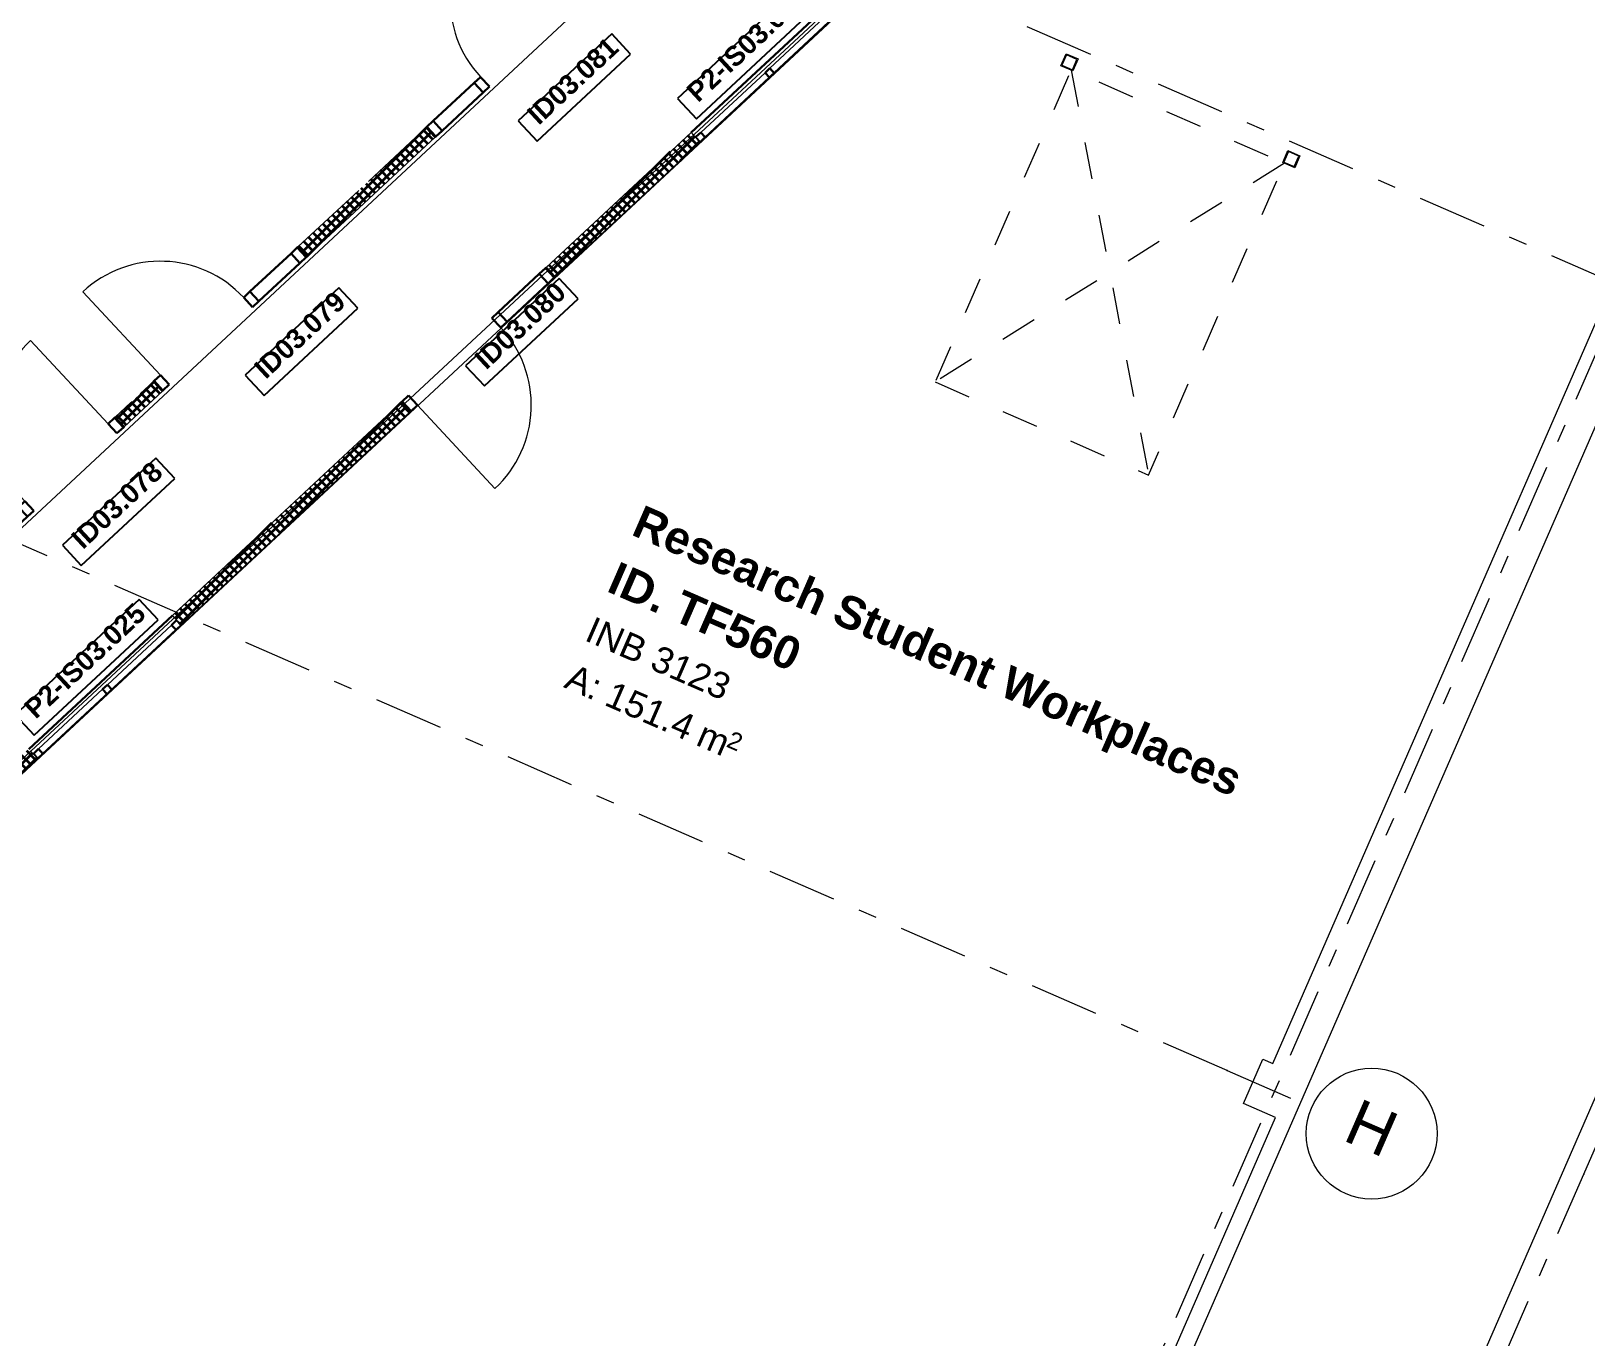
# Model space of a CAD drawing. Header units: millimetres. Extents: x -35034 to 431752, y -71616 to 25069.
# Drawn here: x -16224 to -4337, y -28313 to -18333 of the extents above; entities that cross this region are included whole.
import ezdxf
from ezdxf.enums import TextEntityAlignment as Align

# ---------------------------------------------------------------- set-up
doc = ezdxf.new("R2010")
doc.units = ezdxf.units.MM
doc.header["$MEASUREMENT"] = 0
doc.linetypes.add('Dashed', pattern=[564.444447, 282.222223, -282.222223])
doc.linetypes.add('Double Dashed', pattern=[1093.611073, 529.166651, -211.666656, 141.111112, -211.666656])
for name, color, linetype, lineweight in [('0_Pen_No__1', 7, 'Continuous', 13), ('COLUMN.IFC Import_Pen_No__2', 8, 'Continuous', 15), ('New_A-25-M_Wall_Int_Pen_No__1', 7, 'Continuous', 13), ('New_A-25-M_Wall_Int_Pen_No__155', 5, 'Continuous', 35), ('New_A-95-P_Drawing_Pen_No__1', 7, 'Continuous', 13), ('New_ArchiCAD Door Markers_Pen_No__1', 7, 'Continuous', 13), ('New_ArchiCAD Door Markers_Pen_No__5', 7, 'Continuous', 25), ('New_ArchiCAD Doors_Pen_No__1', 7, 'Continuous', 13), ('New_ArchiCAD Window Markers_Pen_No__1', 7, 'Continuous', 13), ('New_ArchiCAD Window Markers_Pen_No__5', 7, 'Continuous', 25), ('New_ArchiCAD Windows_Pen_No__1', 7, 'Continuous', 13), ('New_ArchiCAD Windows_Pen_No__83', 8, 'Continuous', 20), ('New_ArchiCAD Zone Stamps_Pen_No__6', 7, 'Continuous', 35)]:
    doc.layers.add(name, color=color, linetype=linetype, lineweight=lineweight)
for name, color, linetype in [('COLUMN.IFC Import', 7, 'Continuous'), ('New_A-05-M_Gross_Int_Circulation', 7, 'Continuous'), ('New_A-15-MG_Structural_Grid_Phase_2', 7, 'Continuous'), ('New_A-25-M_Wall_Int', 7, 'Continuous'), ('New_A-35-M_FFE-Zone', 7, 'Continuous'), ('New_ArchiCAD Door Markers', 7, 'Continuous'), ('New_ArchiCAD Doors', 7, 'Continuous'), ('New_ArchiCAD Window Markers', 7, 'Continuous'), ('New_ArchiCAD Windows', 7, 'Continuous')]:
    doc.layers.add(name, color=color, linetype=linetype)
for name, color, linetype, lineweight, true_color in [('New_A-05-M_Gross_Int_Circulation_Pen_No__74', 7, 'Continuous', 20, 0x606060), ('New_A-15-MG_Structural_Grid_Phase_2_Pen_No__222', 7, 'Continuous', 13, 0x65af33), ('New_A-35-M_FFE-Zone_Pen_No__74', 7, 'Continuous', 20, 0x606060), ('New_ArchiCAD Doors_Pen_No__43', 7, 'Continuous', 30, 0x444444), ('New_ArchiCAD Doors_Pen_No__63', 7, 'Continuous', 20, 0x606060), ('New_ArchiCAD Windows_Pen_No__23', 7, 'Continuous', 30, 0x2a2a2a), ('New_ArchiCAD Windows_Pen_No__43', 7, 'Continuous', 30, 0x444444)]:
    doc.layers.add(name, color=color, linetype=linetype, lineweight=lineweight, true_color=true_color)
doc.styles.add('GENERATED_STYLE_1', font='')
doc.styles.add('GENERATED_STYLE_2', font='')
doc.styles.add('GENERATED_STYLE_3', font='')
doc.styles.add('GENERATED_STYLE_4', font='')
doc.styles.get('GENERATED_STYLE_1').set_extended_font_data('Swis721 BT', bold=True)
doc.styles.get('GENERATED_STYLE_2').set_extended_font_data('Arial', bold=True)
doc.styles.get('GENERATED_STYLE_3').set_extended_font_data('Arial')
doc.styles.get('GENERATED_STYLE_4').set_extended_font_data('Swis721 BT')
pattern_1 = [(45, (0, 0), (-35.35534, 35.35534), []), (135, (0, 0), (35.35534, 35.35534), [])]

# ---------------------------------------------------------------- blocks, each defined once
blk = doc.blocks.new('Corridor 02-Third_INB 3152_2_3', base_point=(-27291, -30973))
at = {"layer": 'New_A-05-M_Gross_Int_Circulation_Pen_No__74', "linetype": 'Continuous'}
for p, q in [((-6645, -13146), (-25293, -30497)), ((-24435, -31465), (-5755, -14103)), ((-3879, -20465), (-7515, -28803)), ((-6756, -32192), (-4117, -26141))]:
    blk.add_line(p, q, dxfattribs=at)
at = {"layer": 'New_ArchiCAD Zone Stamps_Pen_No__6'}
for tag, height, style, p in [('ROOM_NAME', 250, 'GENERATED_STYLE_2', (-28124, -29414)), ('zoneNameLine2', 250, 'GENERATED_STYLE_2', (-28312, -29846)), ('ROOM_NUMBER', 200, 'GENERATED_STYLE_3', (-28501, -30267)), ('measuredAreaCode', 200, 'GENERATED_STYLE_3', (-28658, -30627)), ('ROOM_HOLES_PRM', 200, 'GENERATED_STYLE_3', (-28350, -30761)), ('DUMMY_649', 200, 'GENERATED_STYLE_3', (-27721, -31035)), ('DUMMY_650', 133, 'GENERATED_STYLE_3', (-27442, -31142))]:
    blk.add_attdef(tag, text='', height=height, rotation=336.4404, dxfattribs=dict(at, style=style)).set_placement(p, align=Align.TOP_LEFT)
blk = doc.blocks.new('Research Student Workplaces_INB 3123_7_3', base_point=(-9745, -23931))
at = {"layer": 'New_A-35-M_FFE-Zone_Pen_No__74', "linetype": 'Continuous'}
for p, q in [((-4316, -12866), (-20194, -27641)), ((-6731, -26224), (-4198, -20415)), ((-6954, -26529), (-6807, -26191)), ((-6807, -26191), (-6731, -26224)), ((-6710, -26636), (-6954, -26529)), ((-9233, -32421), (-6710, -26636))]:
    blk.add_line(p, q, dxfattribs=at)
at = {"layer": 'New_ArchiCAD Zone Stamps_Pen_No__6'}
for tag, height, style, p in [('ROOM_NAME', 250, 'GENERATED_STYLE_2', (-11545, -21950)), ('zoneNameLine2', 250, 'GENERATED_STYLE_2', (-11734, -22382)), ('ROOM_NUMBER', 200, 'GENERATED_STYLE_3', (-11922, -22803)), ('measuredAreaCode', 200, 'GENERATED_STYLE_3', (-12079, -23163)), ('DUMMY_649', 200, 'GENERATED_STYLE_3', (-11772, -23297)), ('DUMMY_650', 200, 'GENERATED_STYLE_3', (-11142, -23571)), ('DUMMY_651', 133, 'GENERATED_STYLE_3', (-10863, -23678))]:
    blk.add_attdef(tag, text='', height=height, rotation=336.4404, dxfattribs=dict(at, style=style)).set_placement(p, align=Align.TOP_LEFT)
blk = doc.blocks.new('Window Stamp 18[19]_3', base_point=(-15625, -23384))
at = {"layer": 'New_ArchiCAD Window Markers_Pen_No__5', "linetype": 'Continuous'}
for p, q in [((-15397, -22678), (-16345, -23560)), ((-15253, -22833), (-15397, -22678)), ((-16201, -23715), (-15253, -22833)), ((-16201, -23715), (-15253, -22833)), ((-16345, -23560), (-16201, -23715))]:
    blk.add_line(p, q, dxfattribs=at)
at = {"layer": 'New_ArchiCAD Window Markers_Pen_No__1', "style": 'GENERATED_STYLE_1'}
blk.add_attdef('AC_WIDO_ID', text='', height=150, rotation=42.9396, dxfattribs=at).set_placement((-16158, -23630), align=Align.BOTTOM_LEFT)
blk = doc.blocks.new('Horizontal Multi-Sash Window 19[8]_3')
at = {"layer": 'New_ArchiCAD Windows_Pen_No__1', "linetype": 'Continuous'}
for p, q in [((-15101, -22846), (-15110, -22836)), ((-15088, -22860), (-15101, -22846)), ((-15086, -22862), (-15088, -22860)), ((-15076, -22873), (-15086, -22862)), ((-16199, -23867), (-16208, -23858)), ((-16186, -23881), (-16199, -23867)), ((-16184, -23884), (-16186, -23881)), ((-16174, -23895), (-16184, -23884))]:
    blk.add_line(p, q, dxfattribs=at)
at = {"layer": 'New_ArchiCAD Windows_Pen_No__23', "linetype": 'Continuous'}
for p, q in [((-16242, -23821), (-15144, -22799)), ((-16174, -23895), (-15076, -22873))]:
    blk.add_line(p, q, dxfattribs=at)
at = {"layer": 'New_ArchiCAD Windows_Pen_No__43', "linetype": 'Continuous'}
for p, q in [((-15150, -22874), (-15114, -22839)), ((-15116, -22910), (-15150, -22874)), ((-15079, -22876), (-15116, -22910)), ((-15114, -22839), (-15110, -22836)), ((-15076, -22873), (-15079, -22876)), ((-15677, -23364), (-15659, -23347)), ((-15643, -23401), (-15677, -23364)), ((-15659, -23347), (-15641, -23330)), ((-15625, -23384), (-15643, -23401)), ((-15641, -23330), (-15607, -23367)), ((-15607, -23367), (-15625, -23384)), ((-16208, -23858), (-16204, -23855)), ((-16204, -23855), (-16168, -23820)), ((-16170, -23891), (-16174, -23895)), ((-16134, -23857), (-16170, -23891)), ((-16168, -23820), (-16134, -23857))]:
    blk.add_line(p, q, dxfattribs=at)
at = {"layer": 'New_ArchiCAD Windows_Pen_No__83', "linetype": 'Continuous'}
for p, q in [((-15641, -23330), (-15150, -22874)), ((-15116, -22910), (-15607, -23367)), ((-15079, -22876), (-15114, -22839)), ((-16168, -23820), (-15677, -23364)), ((-15643, -23401), (-16134, -23857)), ((-16170, -23891), (-16204, -23855))]:
    blk.add_line(p, q, dxfattribs=at)
at = {"layer": 'New_ArchiCAD Window Markers'}
ref = blk.add_blockref('Window Stamp 18[19]_3', (-15625, -23384), dxfattribs=at)
ref.add_attrib('AC_WIDO_ID', 'P2-IS03.025', dxfattribs={"layer": 'New_ArchiCAD Window Markers_Pen_No__1', "color": 7, "height": 150, "rotation": 42.9396, "style": 'GENERATED_STYLE_1'}).set_placement((-16158, -23630), align=Align.BOTTOM_LEFT)
blk = doc.blocks.new('Window Stamp 18[20]_3', base_point=(-10561, -18671))
at = {"layer": 'New_ArchiCAD Window Markers_Pen_No__5', "linetype": 'Continuous'}
for p, q in [((-10333, -17966), (-11282, -18848)), ((-10189, -18121), (-10333, -17966)), ((-11137, -19003), (-10189, -18121)), ((-11137, -19003), (-10189, -18121)), ((-11282, -18848), (-11137, -19003))]:
    blk.add_line(p, q, dxfattribs=at)
at = {"layer": 'New_ArchiCAD Window Markers_Pen_No__1', "style": 'GENERATED_STYLE_1'}
blk.add_attdef('AC_WIDO_ID', text='', height=150, rotation=42.9396, dxfattribs=at).set_placement((-11094, -18918), align=Align.BOTTOM_LEFT)
blk = doc.blocks.new('Horizontal Multi-Sash Window 19[9]_3')
at = {"layer": 'New_ArchiCAD Windows_Pen_No__1', "linetype": 'Continuous'}
for p, q in [((-10037, -18133), (-10046, -18124)), ((-10024, -18147), (-10037, -18133)), ((-10022, -18150), (-10024, -18147)), ((-10012, -18161), (-10022, -18150)), ((-11135, -19155), (-11144, -19146)), ((-11122, -19169), (-11135, -19155)), ((-11120, -19171), (-11122, -19169)), ((-11110, -19182), (-11120, -19171))]:
    blk.add_line(p, q, dxfattribs=at)
at = {"layer": 'New_ArchiCAD Windows_Pen_No__23', "linetype": 'Continuous'}
for p, q in [((-10080, -18087), (-11178, -19109)), ((-10012, -18161), (-11110, -19182))]:
    blk.add_line(p, q, dxfattribs=at)
at = {"layer": 'New_ArchiCAD Windows_Pen_No__43', "linetype": 'Continuous'}
for p, q in [((-10050, -18127), (-10086, -18161)), ((-10086, -18161), (-10052, -18198)), ((-10052, -18198), (-10016, -18164)), ((-10046, -18124), (-10050, -18127)), ((-10016, -18164), (-10012, -18161)), ((-10595, -18635), (-10613, -18652)), ((-10613, -18652), (-10579, -18689)), ((-10577, -18618), (-10595, -18635)), ((-10543, -18654), (-10577, -18618)), ((-10561, -18671), (-10543, -18654)), ((-10579, -18689), (-10561, -18671)), ((-11104, -19108), (-11141, -19142)), ((-11070, -19145), (-11104, -19108)), ((-11141, -19142), (-11144, -19146)), ((-11110, -19182), (-11106, -19179)), ((-11106, -19179), (-11070, -19145))]:
    blk.add_line(p, q, dxfattribs=at)
at = {"layer": 'New_ArchiCAD Windows_Pen_No__83', "linetype": 'Continuous'}
for p, q in [((-10086, -18161), (-10577, -18618)), ((-10016, -18164), (-10050, -18127)), ((-10543, -18654), (-10052, -18198)), ((-10613, -18652), (-11104, -19108)), ((-11070, -19145), (-10579, -18689)), ((-11106, -19179), (-11141, -19142))]:
    blk.add_line(p, q, dxfattribs=at)
at = {"layer": 'New_ArchiCAD Window Markers'}
ref = blk.add_blockref('Window Stamp 18[20]_3', (-10561, -18671), dxfattribs=at)
ref.add_attrib('AC_WIDO_ID', 'P2-IS03.017', dxfattribs={"layer": 'New_ArchiCAD Window Markers_Pen_No__1', "color": 7, "height": 150, "rotation": 42.9396, "style": 'GENERATED_STYLE_1'}).set_placement((-11094, -18918), align=Align.BOTTOM_LEFT)
blk = doc.blocks.new('Door Stamp 17[22]_3', base_point=(-12771, -20728))
at = {"layer": 'New_ArchiCAD Door Markers_Pen_No__5', "linetype": 'Continuous'}
for p, q in [((-12186, -20225), (-12902, -20891)), ((-12042, -20380), (-12186, -20225)), ((-12758, -21046), (-12042, -20380)), ((-12758, -21046), (-12042, -20380)), ((-12902, -20891), (-12758, -21046))]:
    blk.add_line(p, q, dxfattribs=at)
at = {"layer": 'New_ArchiCAD Door Markers_Pen_No__1', "style": 'GENERATED_STYLE_1'}
blk.add_attdef('AC_WIDO_ID', text='', height=150, rotation=42.9396, dxfattribs=at).set_placement((-12714, -20961), align=Align.BOTTOM_LEFT)
blk = doc.blocks.new('Door with Sidelight on Side 2 19[18]_3')
at = {"layer": 'New_ArchiCAD Doors_Pen_No__1', "linetype": 'Continuous'}
for p, q in [((-12276, -20151), (-12287, -20141)), ((-12274, -20154), (-12276, -20151)), ((-12261, -20168), (-12274, -20154)), ((-12244, -20187), (-12261, -20168)), ((-12231, -20201), (-12244, -20187)), ((-12229, -20203), (-12231, -20201)), ((-12218, -20214), (-12229, -20203)), ((-13382, -21180), (-13392, -21169)), ((-13380, -21182), (-13382, -21180)), ((-13366, -21197), (-13380, -21182)), ((-13349, -21215), (-13366, -21197)), ((-13336, -21229), (-13349, -21215)), ((-13334, -21231), (-13336, -21229)), ((-13324, -21242), (-13334, -21231))]:
    blk.add_line(p, q, dxfattribs=at)
at = {"layer": 'New_ArchiCAD Doors_Pen_No__43', "linetype": 'Continuous'}
for p, q in [((-12340, -20190), (-12653, -20482)), ((-12292, -20145), (-12340, -20190)), ((-12272, -20263), (-12340, -20190)), ((-12340, -20190), (-12272, -20263)), ((-12292, -20145), (-12287, -20141)), ((-12224, -20218), (-12292, -20145)), ((-12218, -20214), (-12287, -20141)), ((-12585, -20555), (-12272, -20263)), ((-12272, -20263), (-12224, -20218)), ((-12224, -20218), (-12218, -20214)), ((-12653, -20482), (-12702, -20527)), ((-12702, -20527), (-12633, -20600)), ((-12653, -20482), (-12585, -20555)), ((-12585, -20555), (-12653, -20482)), ((-12633, -20600), (-12585, -20555)), ((-13339, -21119), (-13387, -21164)), ((-13270, -21193), (-13339, -21119)), ((-13387, -21164), (-13392, -21169)), ((-13324, -21242), (-13392, -21169)), ((-13387, -21164), (-13319, -21238)), ((-13319, -21238), (-13324, -21242)), ((-13319, -21238), (-13270, -21193))]:
    blk.add_line(p, q, dxfattribs=at)
at = {"layer": 'New_ArchiCAD Doors_Pen_No__63', "linetype": 'Continuous'}
blk.add_line((-13270, -21193), (-12678, -21830), dxfattribs=at)
blk.add_arc((-13270, -21193), 870, 312.9396, 42.9396, dxfattribs=at)
at = {"layer": 'New_ArchiCAD Door Markers'}
ref = blk.add_blockref('Door Stamp 17[22]_3', (-12771, -20728), dxfattribs=at)
ref.add_attrib('AC_WIDO_ID', 'ID03.080', dxfattribs={"layer": 'New_ArchiCAD Door Markers_Pen_No__1', "color": 7, "height": 150, "rotation": 42.9396, "style": 'GENERATED_STYLE_1'}).set_placement((-12714, -20961), align=Align.BOTTOM_LEFT)
blk = doc.blocks.new('Wall_120_3', base_point=(-1115, -9882))
at = {"layer": 'New_A-25-M_Wall_Int_Pen_No__155', "linetype": 'Continuous'}
h = blk.add_hatch(dxfattribs=at)
h.set_pattern_fill('Grid_5x5_Diagonal_0003', color=256, style=0, pattern_type=2)
h.set_pattern_definition(pattern_1)
h.paths.add_polyline_path([(-11178, -19109), (-12287, -20141), (-12276, -20151), (-12274, -20154), (-12261, -20168), (-12244, -20187), (-12231, -20201), (-12229, -20203), (-12218, -20214), (-11110, -19182), (-11120, -19171), (-11122, -19169), (-11135, -19155), (-11144, -19146), (-11152, -19137), (-11166, -19122), (-11168, -19120)])
h = blk.add_hatch(dxfattribs=at)
h.set_pattern_fill('Grid_5x5_Diagonal_0003', color=256, style=0, pattern_type=2)
h.set_pattern_definition(pattern_1)
h.paths.add_polyline_path([(-15144, -22799), (-15134, -22810), (-15132, -22813), (-15118, -22827), (-15110, -22836), (-15101, -22846), (-15088, -22860), (-15086, -22862), (-15076, -22873), (-13324, -21242), (-13334, -21231), (-13336, -21229), (-13349, -21215), (-13366, -21197), (-13380, -21182), (-13382, -21180), (-13392, -21169)])
h = blk.add_hatch(dxfattribs=at)
h.set_pattern_fill('Grid_5x5_Diagonal_0003', color=256, style=0, pattern_type=2)
h.set_pattern_definition(pattern_1)
h.paths.add_polyline_path([(-16242, -23821), (-17595, -25081), (-17585, -25092), (-17583, -25094), (-17569, -25108), (-17561, -25117), (-17552, -25127), (-17539, -25141), (-17537, -25143), (-17527, -25154), (-16174, -23895), (-16184, -23884), (-16186, -23881), (-16199, -23867), (-16208, -23858), (-16216, -23849), (-16230, -23834), (-16232, -23832)])
at = {"layer": 'New_A-25-M_Wall_Int_Pen_No__1', "linetype": 'Continuous'}
for p, q in [((-11168, -19120), (-11178, -19109)), ((-11166, -19122), (-11168, -19120)), ((-11152, -19137), (-11166, -19122)), ((-11144, -19146), (-11152, -19137)), ((-11135, -19155), (-11144, -19146)), ((-11122, -19169), (-11135, -19155)), ((-11120, -19171), (-11122, -19169)), ((-11110, -19182), (-11120, -19171)), ((-12276, -20151), (-12287, -20141)), ((-12274, -20154), (-12276, -20151)), ((-12261, -20168), (-12274, -20154)), ((-12244, -20187), (-12261, -20168)), ((-12231, -20201), (-12244, -20187)), ((-12229, -20203), (-12231, -20201)), ((-12218, -20214), (-12229, -20203)), ((-13382, -21180), (-13392, -21169)), ((-13380, -21182), (-13382, -21180)), ((-13366, -21197), (-13380, -21182)), ((-13349, -21215), (-13366, -21197)), ((-13336, -21229), (-13349, -21215)), ((-13334, -21231), (-13336, -21229)), ((-13324, -21242), (-13334, -21231)), ((-15134, -22810), (-15144, -22799)), ((-15132, -22813), (-15134, -22810)), ((-15118, -22827), (-15132, -22813)), ((-15110, -22836), (-15118, -22827)), ((-15101, -22846), (-15110, -22836)), ((-15088, -22860), (-15101, -22846)), ((-15086, -22862), (-15088, -22860)), ((-15076, -22873), (-15086, -22862)), ((-16216, -23849), (-16230, -23834)), ((-16208, -23858), (-16216, -23849)), ((-16199, -23867), (-16208, -23858)), ((-16186, -23881), (-16199, -23867)), ((-16184, -23884), (-16186, -23881)), ((-16174, -23895), (-16184, -23884))]:
    blk.add_line(p, q, dxfattribs=at)
at = {"layer": 'New_A-25-M_Wall_Int_Pen_No__1', "linetype": 'Continuous', "flags": 128}
for points in [[(-11178, -19109), (-12287, -20141)], [(-12218, -20214), (-11110, -19182)], [(-13392, -21169), (-15144, -22799)], [(-15076, -22873), (-13324, -21242)], [(-17527, -25154), (-16174, -23895)]]:
    blk.add_lwpolyline(points, dxfattribs=at)
at = {"layer": 'New_ArchiCAD Doors', "color": 251, "linetype": 'Continuous', "lineweight": 20, "true_color": 0x606060}
blk.add_blockref('Door with Sidelight on Side 2 19[18]_3', (0, 0), dxfattribs=at)
at = {"layer": 'New_ArchiCAD Windows', "color": 251, "linetype": 'Continuous', "lineweight": 20, "true_color": 0x606060}
for name in ['Horizontal Multi-Sash Window 19[9]_3', 'Horizontal Multi-Sash Window 19[8]_3']:
    blk.add_blockref(name, (0, 0), dxfattribs=at)
blk = doc.blocks.new('Door Stamp 17[27]_3', base_point=(-16135, -21798))
at = {"layer": 'New_ArchiCAD Door Markers_Pen_No__5', "linetype": 'Continuous'}
for p, q in [((-15270, -21597), (-15985, -22263)), ((-15126, -21752), (-15270, -21597)), ((-15841, -22418), (-15126, -21752)), ((-15841, -22418), (-15126, -21752)), ((-15985, -22263), (-15841, -22418))]:
    blk.add_line(p, q, dxfattribs=at)
at = {"layer": 'New_ArchiCAD Door Markers_Pen_No__1', "style": 'GENERATED_STYLE_1'}
blk.add_attdef('AC_WIDO_ID', text='', height=150, rotation=42.9385, dxfattribs=at).set_placement((-15798, -22333), align=Align.BOTTOM_LEFT)
blk = doc.blocks.new('Door with Sidelight on Side 2 19[23]_3')
at = {"layer": 'New_ArchiCAD Doors_Pen_No__1', "linetype": 'Continuous'}
for p, q in [((-15582, -21284), (-15572, -21295)), ((-15572, -21295), (-15570, -21297)), ((-15570, -21297), (-15557, -21311)), ((-15557, -21311), (-15540, -21329)), ((-15540, -21329), (-15526, -21344)), ((-15526, -21344), (-15524, -21346)), ((-15524, -21346), (-15514, -21357)), ((-16688, -22313), (-16677, -22324)), ((-16677, -22324), (-16675, -22326)), ((-16675, -22326), (-16662, -22340)), ((-16662, -22340), (-16645, -22358)), ((-16645, -22358), (-16632, -22373)), ((-16632, -22373), (-16630, -22375)), ((-16630, -22375), (-16620, -22386))]:
    blk.add_line(p, q, dxfattribs=at)
at = {"layer": 'New_ArchiCAD Doors_Pen_No__43', "linetype": 'Continuous'}
for p, q in [((-15587, -21289), (-15636, -21334)), ((-15636, -21334), (-15568, -21407)), ((-15587, -21289), (-15582, -21284)), ((-15519, -21362), (-15587, -21289)), ((-15582, -21284), (-15514, -21357)), ((-15568, -21407), (-15519, -21362)), ((-15519, -21362), (-15514, -21357)), ((-16321, -21971), (-16634, -22263)), ((-16273, -21926), (-16321, -21971)), ((-16253, -22044), (-16321, -21971)), ((-16321, -21971), (-16253, -22044)), ((-16204, -22000), (-16273, -21926)), ((-16566, -22336), (-16253, -22044)), ((-16253, -22044), (-16204, -22000)), ((-16683, -22308), (-16688, -22313)), ((-16688, -22313), (-16620, -22386)), ((-16634, -22263), (-16683, -22308)), ((-16683, -22308), (-16614, -22381)), ((-16634, -22263), (-16566, -22336)), ((-16566, -22336), (-16634, -22263)), ((-16614, -22381), (-16566, -22336)), ((-16614, -22381), (-16620, -22386))]:
    blk.add_line(p, q, dxfattribs=at)
at = {"layer": 'New_ArchiCAD Doors_Pen_No__63', "linetype": 'Continuous'}
blk.add_line((-15636, -21334), (-16228, -20697), dxfattribs=at)
blk.add_arc((-15636, -21334), 870, 132.9385, 222.9385, dxfattribs=at)
at = {"layer": 'New_ArchiCAD Door Markers'}
ref = blk.add_blockref('Door Stamp 17[27]_3', (-16135, -21798), dxfattribs=at)
ref.add_attrib('AC_WIDO_ID', 'ID03.078', dxfattribs={"layer": 'New_ArchiCAD Door Markers_Pen_No__1', "color": 7, "height": 150, "rotation": 42.9385, "style": 'GENERATED_STYLE_1'}).set_placement((-15798, -22333), align=Align.BOTTOM_LEFT)
blk = doc.blocks.new('Door Stamp 17[28]_3', base_point=(-14737, -20497))
at = {"layer": 'New_ArchiCAD Door Markers_Pen_No__5', "linetype": 'Continuous'}
for p, q in [((-13872, -20296), (-14587, -20962)), ((-13727, -20451), (-13872, -20296)), ((-14443, -21117), (-13727, -20451)), ((-14443, -21117), (-13727, -20451)), ((-14587, -20962), (-14443, -21117))]:
    blk.add_line(p, q, dxfattribs=at)
at = {"layer": 'New_ArchiCAD Door Markers_Pen_No__1', "style": 'GENERATED_STYLE_1'}
blk.add_attdef('AC_WIDO_ID', text='', height=150, rotation=42.9385, dxfattribs=at).set_placement((-14400, -21032), align=Align.BOTTOM_LEFT)
blk = doc.blocks.new('Door with Sidelight on Side 2 19[24]_3')
at = {"layer": 'New_ArchiCAD Doors_Pen_No__1', "linetype": 'Continuous'}
for p, q in [((-14184, -19983), (-14174, -19994)), ((-14174, -19994), (-14172, -19996)), ((-14172, -19996), (-14159, -20010)), ((-14159, -20010), (-14142, -20028)), ((-14142, -20028), (-14128, -20043)), ((-14128, -20043), (-14126, -20045)), ((-14126, -20045), (-14116, -20056)), ((-15289, -21012), (-15279, -21023)), ((-15279, -21023), (-15277, -21025)), ((-15277, -21025), (-15264, -21039)), ((-15264, -21039), (-15247, -21057)), ((-15247, -21057), (-15234, -21072)), ((-15234, -21072), (-15232, -21074)), ((-15232, -21074), (-15221, -21085))]:
    blk.add_line(p, q, dxfattribs=at)
at = {"layer": 'New_ArchiCAD Doors_Pen_No__43', "linetype": 'Continuous'}
for p, q in [((-14551, -20324), (-14237, -20033)), ((-14237, -20033), (-14189, -19988)), ((-14237, -20033), (-14169, -20106)), ((-14169, -20106), (-14237, -20033)), ((-14189, -19988), (-14184, -19983)), ((-14189, -19988), (-14121, -20061)), ((-14184, -19983), (-14116, -20056)), ((-14121, -20061), (-14169, -20106)), ((-14121, -20061), (-14116, -20056)), ((-14169, -20106), (-14483, -20397)), ((-14599, -20369), (-14551, -20324)), ((-14483, -20397), (-14551, -20324)), ((-14551, -20324), (-14483, -20397)), ((-14531, -20442), (-14599, -20369)), ((-14483, -20397), (-14531, -20442)), ((-15284, -21007), (-15289, -21012)), ((-15289, -21012), (-15221, -21085)), ((-15284, -21007), (-15236, -20962)), ((-15216, -21080), (-15284, -21007)), ((-15236, -20962), (-15168, -21035)), ((-15168, -21035), (-15216, -21080)), ((-15216, -21080), (-15221, -21085))]:
    blk.add_line(p, q, dxfattribs=at)
at = {"layer": 'New_ArchiCAD Doors_Pen_No__63', "linetype": 'Continuous'}
blk.add_line((-15236, -20962), (-15829, -20325), dxfattribs=at)
blk.add_arc((-15236, -20962), 870, 42.9385, 132.9385, dxfattribs=at)
at = {"layer": 'New_ArchiCAD Door Markers'}
ref = blk.add_blockref('Door Stamp 17[28]_3', (-14737, -20497), dxfattribs=at)
ref.add_attrib('AC_WIDO_ID', 'ID03.079', dxfattribs={"layer": 'New_ArchiCAD Door Markers_Pen_No__1', "color": 7, "height": 150, "rotation": 42.9385, "style": 'GENERATED_STYLE_1'}).set_placement((-14400, -21032), align=Align.BOTTOM_LEFT)
blk = doc.blocks.new('Door Stamp 17[29]_3', base_point=(-12650, -18556))
at = {"layer": 'New_ArchiCAD Door Markers_Pen_No__5', "linetype": 'Continuous'}
for p, q in [((-11785, -18354), (-12501, -19020)), ((-11641, -18509), (-11785, -18354)), ((-12356, -19175), (-11641, -18509)), ((-12356, -19175), (-11641, -18509)), ((-12501, -19020), (-12356, -19175))]:
    blk.add_line(p, q, dxfattribs=at)
at = {"layer": 'New_ArchiCAD Door Markers_Pen_No__1', "style": 'GENERATED_STYLE_1'}
blk.add_attdef('AC_WIDO_ID', text='', height=150, rotation=42.9385, dxfattribs=at).set_placement((-12313, -19090), align=Align.BOTTOM_LEFT)
blk = doc.blocks.new('Door with Sidelight on Side 2 19[25]_3')
at = {"layer": 'New_ArchiCAD Doors_Pen_No__1', "linetype": 'Continuous'}
for p, q in [((-12098, -18041), (-12087, -18052)), ((-12087, -18052), (-12085, -18055)), ((-12085, -18055), (-12072, -18069)), ((-12072, -18069), (-12055, -18087)), ((-12055, -18087), (-12042, -18101)), ((-12042, -18101), (-12040, -18104)), ((-12040, -18104), (-12029, -18115)), ((-13203, -19070), (-13193, -19081)), ((-13193, -19081), (-13191, -19083)), ((-13191, -19083), (-13178, -19097)), ((-13178, -19097), (-13161, -19115)), ((-13161, -19115), (-13147, -19130)), ((-13147, -19130), (-13145, -19132)), ((-13145, -19132), (-13135, -19143))]:
    blk.add_line(p, q, dxfattribs=at)
at = {"layer": 'New_ArchiCAD Doors_Pen_No__43', "linetype": 'Continuous'}
for p, q in [((-12103, -18046), (-12151, -18091)), ((-12103, -18046), (-12098, -18041)), ((-12035, -18119), (-12103, -18046)), ((-12098, -18041), (-12029, -18115)), ((-12151, -18091), (-12083, -18164)), ((-12083, -18164), (-12035, -18119)), ((-12035, -18119), (-12029, -18115)), ((-12836, -18729), (-13150, -19020)), ((-12788, -18684), (-12836, -18729)), ((-12768, -18802), (-12836, -18729)), ((-12836, -18729), (-12768, -18802)), ((-12720, -18757), (-12788, -18684)), ((-12768, -18802), (-12720, -18757)), ((-13081, -19094), (-12768, -18802)), ((-13198, -19065), (-13203, -19070)), ((-13203, -19070), (-13135, -19143)), ((-13150, -19020), (-13198, -19065)), ((-13198, -19065), (-13130, -19139)), ((-13150, -19020), (-13081, -19094)), ((-13081, -19094), (-13150, -19020)), ((-13130, -19139), (-13081, -19094)), ((-13130, -19139), (-13135, -19143))]:
    blk.add_line(p, q, dxfattribs=at)
at = {"layer": 'New_ArchiCAD Doors_Pen_No__63', "linetype": 'Continuous'}
blk.add_line((-12151, -18091), (-12744, -17454), dxfattribs=at)
blk.add_arc((-12151, -18091), 870, 132.9385, 222.9385, dxfattribs=at)
at = {"layer": 'New_ArchiCAD Door Markers'}
ref = blk.add_blockref('Door Stamp 17[29]_3', (-12650, -18556), dxfattribs=at)
ref.add_attrib('AC_WIDO_ID', 'ID03.081', dxfattribs={"layer": 'New_ArchiCAD Door Markers_Pen_No__1', "color": 7, "height": 150, "rotation": 42.9385, "style": 'GENERATED_STYLE_1'}).set_placement((-12313, -19090), align=Align.BOTTOM_LEFT)
blk = doc.blocks.new('Wall_121_3', base_point=(-25324, -30348))
at = {"layer": 'New_A-25-M_Wall_Int_Pen_No__155', "linetype": 'Continuous'}
h = blk.add_hatch(dxfattribs=at)
h.set_pattern_fill('Grid_5x5_Diagonal_0003', color=256, style=0, pattern_type=2)
h.set_pattern_definition(pattern_1)
h.paths.add_polyline_path([(-13719, -19550), (-14184, -19983), (-14174, -19994), (-14172, -19996), (-14159, -20010), (-14142, -20028), (-14128, -20043), (-14126, -20045), (-14116, -20056), (-13135, -19143), (-13145, -19132), (-13147, -19130), (-13161, -19115), (-13178, -19097), (-13191, -19083), (-13193, -19081), (-13203, -19070), (-13646, -19482), (-13657, -19492), (-13659, -19494), (-13706, -19538), (-13708, -19540)])
h = blk.add_hatch(dxfattribs=at)
h.set_pattern_fill('Grid_5x5_Diagonal_0003', color=256, style=0, pattern_type=2)
h.set_pattern_definition(pattern_1)
h.paths.add_polyline_path([(-15462, -21172), (-15582, -21284), (-15572, -21295), (-15570, -21297), (-15557, -21311), (-15540, -21329), (-15526, -21344), (-15524, -21346), (-15514, -21357), (-15221, -21085), (-15232, -21074), (-15234, -21072), (-15247, -21057), (-15264, -21039), (-15277, -21025), (-15279, -21023), (-15289, -21012), (-15388, -21103), (-15399, -21114), (-15401, -21116), (-15448, -21159), (-15451, -21161)])
at = {"layer": 'New_A-25-M_Wall_Int_Pen_No__1', "linetype": 'Continuous'}
for p, q in [((-13203, -19070), (-13193, -19081)), ((-13193, -19081), (-13191, -19083)), ((-13191, -19083), (-13178, -19097)), ((-13178, -19097), (-13161, -19115)), ((-13161, -19115), (-13147, -19130)), ((-13147, -19130), (-13145, -19132)), ((-13145, -19132), (-13135, -19143)), ((-14184, -19983), (-14174, -19994)), ((-14174, -19994), (-14172, -19996)), ((-14172, -19996), (-14159, -20010)), ((-14159, -20010), (-14142, -20028)), ((-14142, -20028), (-14128, -20043)), ((-14128, -20043), (-14126, -20045)), ((-14126, -20045), (-14116, -20056)), ((-15289, -21012), (-15279, -21023)), ((-15279, -21023), (-15277, -21025)), ((-15277, -21025), (-15264, -21039)), ((-15264, -21039), (-15247, -21057)), ((-15247, -21057), (-15234, -21072)), ((-15234, -21072), (-15232, -21074)), ((-15232, -21074), (-15221, -21085)), ((-15582, -21284), (-15572, -21295)), ((-15572, -21295), (-15570, -21297)), ((-15570, -21297), (-15557, -21311)), ((-15557, -21311), (-15540, -21329)), ((-15540, -21329), (-15526, -21344)), ((-15526, -21344), (-15524, -21346)), ((-15524, -21346), (-15514, -21357))]:
    blk.add_line(p, q, dxfattribs=at)
at = {"layer": 'New_A-25-M_Wall_Int_Pen_No__1', "linetype": 'Continuous', "flags": 128}
for points in [[(-13203, -19070), (-13646, -19482)], [(-14116, -20056), (-13135, -19143)], [(-13719, -19550), (-14184, -19983)], [(-15289, -21012), (-15388, -21103)], [(-15514, -21357), (-15221, -21085)], [(-15462, -21172), (-15582, -21284)]]:
    blk.add_lwpolyline(points, dxfattribs=at)
at = {"layer": 'New_ArchiCAD Doors', "color": 251, "linetype": 'Continuous', "lineweight": 20, "true_color": 0x606060}
for name in ['Door with Sidelight on Side 2 19[25]_3', 'Door with Sidelight on Side 2 19[24]_3', 'Door with Sidelight on Side 2 19[23]_3']:
    blk.add_blockref(name, (0, 0), dxfattribs=at)
blk = doc.blocks.new('Discrete Accessory 663')
at = {"layer": 'COLUMN.IFC Import_Pen_No__2', "linetype": 'Continuous'}
for p, q in [((-50, -50), (-50, 50)), ((-50, 50), (50, 50)), ((43.7, 43.7), (-43.7, 43.7)), ((-43.7, 43.7), (-43.7, -43.7)), ((43.7, -43.7), (43.7, 43.7)), ((50, 50), (50, -50)), ((50, -50), (-50, -50)), ((-43.7, -43.7), (43.7, -43.7))]:
    blk.add_line(p, q, dxfattribs=at)
blk = doc.blocks.new('Column 85')
at = {"layer": 'COLUMN.IFC Import_Pen_No__2', "linetype": 'Continuous'}
for p, q in [((-50, -50), (-50, 50)), ((-50, 50), (50, 50)), ((43.7, 43.7), (-43.7, 43.7)), ((-43.7, 43.7), (-43.7, -43.7)), ((43.7, -43.7), (43.7, 43.7)), ((50, 50), (50, -50)), ((50, -50), (-50, -50)), ((-43.7, -43.7), (43.7, -43.7))]:
    blk.add_line(p, q, dxfattribs=at)
blk = doc.blocks.new('Standard grid marker[43]_3', base_point=(-6433, -26559))
at = {"layer": 'New_A-15-MG_Structural_Grid_Phase_2_Pen_No__222', "linetype": 'Double Dashed'}
for q in [(-23191, -19252), (-6433, -26559)]:
    blk.add_line((-7080, -26278), q, dxfattribs=at)
at = {"layer": 'New_A-15-MG_Structural_Grid_Phase_2_Pen_No__222', "linetype": 'Continuous'}
blk.add_circle((-5975, -26759), 500, dxfattribs=at)
at = {"layer": 'New_A-15-MG_Structural_Grid_Phase_2_Pen_No__222', "linetype": 'Double Dashed'}
blk.add_point((-7080, -26278), dxfattribs=at)
blk.add_point((-7080, -26278), dxfattribs=at)
at = {"layer": 'New_A-15-MG_Structural_Grid_Phase_2_Pen_No__222', "style": 'GENERATED_STYLE_4'}
for tag, p in [('AC_MarkerText_1_1', (-24295, -18727)), ('AC_MarkerText_1_0', (-5975, -26716))]:
    blk.add_attdef(tag, text='', height=350, rotation=336.4404, dxfattribs=at).set_placement(p, align=Align.MIDDLE_CENTER)
blk = doc.blocks.new('Standard grid marker[45]_3', base_point=(26876, -33775))
at = {"layer": 'New_A-15-MG_Structural_Grid_Phase_2_Pen_No__222', "linetype": 'Double Dashed'}
blk.add_line((25960, -33375), (-16652, -14794), dxfattribs=at)
at = {"layer": 'New_A-15-MG_Structural_Grid_Phase_2_Pen_No__222', "style": 'GENERATED_STYLE_4'}
for tag, p in [('AC_MarkerText_1_1', (-18027, -14152)), ('AC_MarkerText_1_0', (27335, -33931))]:
    blk.add_attdef(tag, text='', height=350, rotation=336.4404, dxfattribs=at).set_placement(p, align=Align.MIDDLE_CENTER)
blk = doc.blocks.new('Standard grid marker[48]_3', base_point=(-9544, -32918))
at = {"layer": 'New_A-15-MG_Structural_Grid_Phase_2_Pen_No__222', "linetype": 'Double Dashed'}
blk.add_line((-8782, -31172), (5398, 1348), dxfattribs=at)
at = {"layer": 'New_A-15-MG_Structural_Grid_Phase_2_Pen_No__222', "style": 'GENERATED_STYLE_4'}
for tag, p in [('AC_MarkerText_1_1', (5530, 3955)), ('AC_MarkerText_1_0', (-10573, -32973))]:
    blk.add_attdef(tag, text='', height=350, rotation=336.4404, dxfattribs=at).set_placement(p, align=Align.MIDDLE_CENTER)
blk = doc.blocks.new('Standard grid marker[50]_3', base_point=(-11869, -44303))
at = {"layer": 'New_A-15-MG_Structural_Grid_Phase_2_Pen_No__222', "linetype": 'Double Dashed'}
for p, q in [((-4354, -27070), (-972, -19313)), ((-8486, -36546), (-4354, -27070))]:
    blk.add_line(p, q, dxfattribs=at)
blk.add_point((-4354, -27070), dxfattribs=at)
blk.add_point((-4354, -27070), dxfattribs=at)
at = {"layer": 'New_A-15-MG_Structural_Grid_Phase_2_Pen_No__222', "style": 'GENERATED_STYLE_4'}
for tag, p in [('AC_MarkerText_1_1', (-772, -18818)), ('AC_MarkerText_1_0', (-12069, -44724))]:
    blk.add_attdef(tag, text='', height=350, rotation=336.4404, dxfattribs=at).set_placement(p, align=Align.MIDDLE_CENTER)

msp = doc.modelspace()

# ---------------------------------------------------------------- linework, layer by layer
at = {"layer": '0_Pen_No__1', "linetype": 'Dashed', "flags": 128}
msp.add_lwpolyline([(-9312.4, -21014.6), (-7680.8, -21726.1), (-6641.5, -19342.8), (-8273.2, -18631.4)], close=True, dxfattribs=at)
at = {"layer": 'New_A-95-P_Drawing_Pen_No__1', "linetype": 'Dashed'}
for p, q in [((-8273.2, -18631.4), (-7680.8, -21726.1)), ((-6641.5, -19342.8), (-9312.4, -21014.6))]:
    msp.add_line(p, q, dxfattribs=at)

# ---------------------------------------------------------------- block references
at = {"layer": 'COLUMN.IFC Import', "linetype": 'Continuous', "zscale": 1000, "rotation": 336.4404115839877}
for name, p in [('Discrete Accessory 663', (-8285.5, -18572)), ('Column 85', (-6589.4, -19311.6))]:
    msp.add_blockref(name, p, dxfattribs=at)
at = {"layer": 'New_A-05-M_Gross_Int_Circulation', "linetype": 'Continuous'}
msp.add_blockref('Corridor 02-Third_INB 3152_2_3', (-27291.1, -30973.4), dxfattribs=at)
at = {"layer": 'New_A-15-MG_Structural_Grid_Phase_2', "color": 8, "linetype": 'Continuous', "lineweight": 15}
for name, p in [('Standard grid marker[48]_3', (-9543.7, -32918)), ('Standard grid marker[45]_3', (26876.4, -33774.9)), ('Standard grid marker[50]_3', (-11868.8, -44302.7))]:
    msp.add_blockref(name, p, dxfattribs=at)
ref = msp.add_blockref('Standard grid marker[43]_3', (-6433.3, -26559.5), dxfattribs=at)
ref.add_attrib('AC_MarkerText_1', 'H', dxfattribs={"layer": 'New_A-15-MG_Structural_Grid_Phase_2_Pen_No__222', "color": 85, "true_color": 0x65af33, "height": 350, "rotation": 336.44041, "style": 'GENERATED_STYLE_4'}).set_placement((-5974.9, -26715.9), align=Align.MIDDLE_CENTER)
at = {"layer": 'New_A-25-M_Wall_Int', "color": 250, "lineweight": 50, "true_color": 0x2a2a2a}
for name, p in [('Wall_121_3', (-25323.7, -30348.4)), ('Wall_120_3', (-1115.1, -9881.6))]:
    msp.add_blockref(name, p, dxfattribs=at)
at = {"layer": 'New_A-35-M_FFE-Zone', "linetype": 'Continuous'}
ref = msp.add_blockref('Research Student Workplaces_INB 3123_7_3', (-9745.4, -23931), dxfattribs=at)
ref.add_attrib('ROOM_NAME', 'Research Student Workplaces', dxfattribs={"layer": 'New_ArchiCAD Zone Stamps_Pen_No__6', "color": 7, "height": 250, "rotation": 336.44041, "style": 'GENERATED_STYLE_2'}).set_placement((-11545.1, -21949.9), align=Align.TOP_LEFT)
ref.add_attrib('ROOM_NUMBER', 'INB 3123', dxfattribs={"layer": 'New_ArchiCAD Zone Stamps_Pen_No__6', "color": 7, "height": 200, "rotation": 336.44041, "style": 'GENERATED_STYLE_3'}).set_placement((-11921.9, -22802.7), align=Align.TOP_LEFT)
ref.add_attrib('zoneNameLine2', 'ID. TF560', dxfattribs={"layer": 'New_ArchiCAD Zone Stamps_Pen_No__6', "color": 7, "height": 250, "rotation": 336.44041, "style": 'GENERATED_STYLE_2'}).set_placement((-11733.5, -22382), align=Align.TOP_LEFT)
ref.add_attrib('measuredAreaCode', 'A: ', dxfattribs={"layer": 'New_ArchiCAD Zone Stamps_Pen_No__6', "color": 7, "height": 200, "rotation": 336.44041, "style": 'GENERATED_STYLE_3'}).set_placement((-12079, -23162.8), align=Align.TOP_LEFT)
ref.add_attrib('DUMMY_649', '151.4', dxfattribs={"layer": 'New_ArchiCAD Zone Stamps_Pen_No__6', "color": 7, "height": 200, "rotation": 336.44041, "style": 'GENERATED_STYLE_3'}).set_placement((-11771.6, -23296.8), align=Align.TOP_LEFT)
ref.add_attrib('DUMMY_650', ' m', dxfattribs={"layer": 'New_ArchiCAD Zone Stamps_Pen_No__6', "color": 7, "height": 200, "rotation": 336.44041, "style": 'GENERATED_STYLE_3'}).set_placement((-11142.4, -23571.2), align=Align.TOP_LEFT)
ref.add_attrib('DUMMY_651', '2', dxfattribs={"layer": 'New_ArchiCAD Zone Stamps_Pen_No__6', "color": 7, "height": 133.3, "rotation": 336.44041, "style": 'GENERATED_STYLE_3'}).set_placement((-10863.1, -23677.7), align=Align.TOP_LEFT)

doc.saveas('drawing.dxf')
